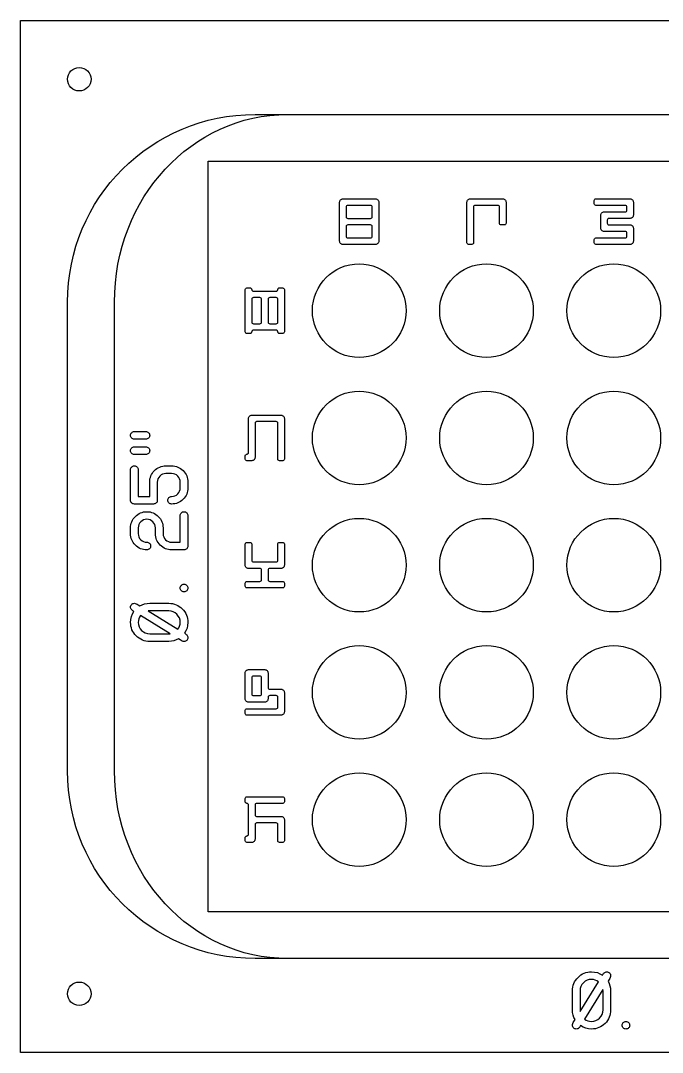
# Model space of a CAD drawing. Extents: x 0.5 to 46.5, y 0.5 to 6.
# Drawn here: x 0.51 to 3.92, y 0.51 to 6 of the extents above; entities that cross this region are included whole.
import ezdxf

# ---------------------------------------------------------------- set-up
doc = ezdxf.new("R2010")
doc.units = 0
doc.layers.add('Layer_1', color=7, linetype='CONTINUOUS')

msp = doc.modelspace()

# ---------------------------------------------------------------- linework, layer by layer
at = {"layer": 'Layer_1', "color": 7}
for p, q in [((0.505, 6.005), (46.505001, 6.005)), ((0.505, 0.505), (0.505, 6.005)), ((0.88, 5.6925), (0.88, 5.6925)), ((1.754999, 5.505), (45.255002, 5.505)), ((1.754999, 5.505), (1.754999, 5.505)), ((1.928076, 5.505), (6.081922, 5.505)), ((1.928076, 5.505), (1.928076, 5.505)), ((1.504999, 5.255), (6.504999, 5.255)), ((1.504999, 1.255), (1.504999, 5.255)), ((0.754999, 2.005), (0.754999, 4.505)), ((1.004999, 2.005), (1.004999, 4.505)), ((2.558664, 4.458784), (2.558664, 4.458784)), ((3.236997, 4.458784), (3.236997, 4.458784)), ((3.915331, 4.458784), (3.915331, 4.458784)), ((1.111217, 3.814489), (1.172252, 3.814489)), ((1.172252, 3.773799), (1.111217, 3.773799)), ((2.558664, 3.780503), (2.558664, 3.780503)), ((3.236997, 3.780503), (3.236997, 3.780503)), ((3.915331, 3.780503), (3.915331, 3.780503)), ((1.111217, 3.733108), (1.172252, 3.733108)), ((1.172252, 3.692418), (1.111217, 3.692418)), ((1.279063, 3.631383), (1.309581, 3.631383)), ((1.090872, 3.448278), (1.090872, 3.611038)), ((1.131562, 3.611038), (1.131562, 3.468623)), ((1.309581, 3.590693), (1.27886, 3.590693)), ((1.192597, 3.468623), (1.192597, 3.544917)), ((1.233287, 3.544917), (1.233287, 3.448278)), ((1.355357, 3.514399), (1.355357, 3.544917)), ((1.396048, 3.544917), (1.396048, 3.514399)), ((1.131562, 3.468623), (1.192597, 3.468623)), ((1.212942, 3.427932), (1.111217, 3.427932)), ((1.355357, 3.224482), (1.355357, 3.366897)), ((1.396048, 3.366897), (1.396048, 3.204137)), ((1.090872, 3.270258), (1.090872, 3.300776)), ((1.131562, 3.300776), (1.131562, 3.270258)), ((1.223114, 3.270258), (1.223114, 3.300776)), ((1.263805, 3.300776), (1.263805, 3.270258)), ((1.309581, 3.224482), (1.355357, 3.224482)), ((1.375702, 3.183792), (1.309581, 3.183792)), ((2.558664, 3.102222), (2.558664, 3.102222)), ((3.236997, 3.102222), (3.236997, 3.102222)), ((3.915331, 3.102222), (3.915331, 3.102222)), ((1.355357, 2.980342), (1.355357, 2.980342)), ((1.131562, 2.890823), (1.14092, 2.885127)), ((1.192597, 2.898961), (1.294322, 2.898961)), ((1.30185, 2.736608), (1.143972, 2.83406)), ((1.185069, 2.857864), (1.342947, 2.760411)), ((1.294322, 2.858271), (1.192597, 2.858271)), ((1.192597, 2.736201), (1.294322, 2.736201)), ((1.294322, 2.695511), (1.192597, 2.695511)), ((1.30185, 2.736608), (1.30185, 2.736608)), ((1.355357, 2.703649), (1.345999, 2.709345)), ((2.558664, 2.423941), (2.558664, 2.423941)), ((3.236997, 2.423941), (3.236997, 2.423941)), ((3.915331, 2.423941), (3.915331, 2.423941)), ((2.558664, 1.74566), (2.558664, 1.74566)), ((3.236997, 1.74566), (3.236997, 1.74566)), ((3.915331, 1.74566), (3.915331, 1.74566)), ((6.504999, 1.255), (1.504999, 1.255)), ((45.255002, 1.005), (1.754999, 1.005)), ((6.081922, 1.005), (1.928076, 1.005)), ((3.486607, 0.723472), (3.58406, 0.881349)), ((3.640823, 0.89376), (3.635126, 0.884401)), ((3.445511, 0.730999), (3.445511, 0.832725)), ((3.486201, 0.832725), (3.486201, 0.730999)), ((3.607864, 0.840253), (3.510411, 0.682375)), ((3.608271, 0.730999), (3.608271, 0.832725)), ((3.648961, 0.832725), (3.648961, 0.730999)), ((0.88, 0.8175), (0.88, 0.8175)), ((3.486607, 0.723472), (3.486607, 0.723472)), ((3.453648, 0.669964), (3.459345, 0.679323)), ((3.730341, 0.669964), (3.730341, 0.669964)), ((46.505001, 0.505), (0.505, 0.505))]:
    msp.add_line(p, q, dxfattribs=at)
at = {"layer": 'Layer_1', "color": 3}
for p, q in [((2.204999, 4.829305), (2.204999, 5.037639)), ((2.222359, 5.055), (2.39597, 5.055)), ((2.239715, 5.011597), (2.239715, 4.959514)), ((2.369925, 5.020278), (2.248397, 5.020278)), ((2.378607, 4.959514), (2.378607, 5.011597)), ((2.413333, 5.037639), (2.413333, 4.829305)), ((2.883332, 4.820625), (2.883332, 5.037638)), ((2.900693, 5.055), (3.074304, 5.055)), ((2.918053, 5.011597), (2.918053, 4.820625)), ((3.048263, 5.020277), (2.926735, 5.020277)), ((3.056945, 4.924791), (3.056945, 5.011597)), ((3.091667, 5.037638), (3.091667, 4.924791)), ((3.561668, 5.028958), (3.561668, 5.046319)), ((3.726598, 5.020278), (3.570348, 5.020278)), ((3.57035, 5.055), (3.752642, 5.055)), ((3.735277, 4.994236), (3.735277, 5.011597)), ((3.770005, 5.037639), (3.770005, 4.968194)), ((2.248395, 4.950833), (2.369927, 4.950833)), ((3.596385, 4.89875), (3.596385, 4.968194)), ((3.61375, 4.985555), (3.726597, 4.985555)), ((3.752642, 4.950833), (3.639795, 4.950833)), ((2.239715, 4.907431), (2.239715, 4.855347)), ((2.369925, 4.916111), (2.248397, 4.916111)), ((2.378607, 4.855347), (2.378607, 4.90743)), ((3.082987, 4.916111), (3.065626, 4.916111)), ((3.631113, 4.942153), (3.631113, 4.924792)), ((3.639793, 4.916111), (3.75264, 4.916111)), ((3.770003, 4.89875), (3.770003, 4.829306)), ((2.248395, 4.846667), (2.369927, 4.846666)), ((3.570343, 4.846666), (3.726593, 4.846666)), ((3.726595, 4.881389), (3.613748, 4.881389)), ((3.735273, 4.855347), (3.735273, 4.872708)), ((2.39597, 4.811944), (2.222357, 4.811944)), ((2.909373, 4.811944), (2.892012, 4.811944)), ((3.561661, 4.820625), (3.561661, 4.837986)), ((3.75264, 4.811945), (3.570341, 4.811944)), ((1.701864, 4.345937), (1.701864, 4.571631)), ((1.710542, 4.580312), (1.727904, 4.580312)), ((1.884147, 4.580312), (1.901508, 4.580312)), ((1.910186, 4.571631), (1.910186, 4.345936)), ((1.736582, 4.519548), (1.736582, 4.39802)), ((1.745262, 4.56295), (1.866789, 4.56295)), ((1.779986, 4.528229), (1.745264, 4.528229)), ((1.788669, 4.39802), (1.788669, 4.519548)), ((1.823387, 4.519548), (1.823387, 4.39802)), ((1.866792, 4.528229), (1.83207, 4.528229)), ((1.875474, 4.39802), (1.875474, 4.519548)), ((1.866781, 4.354617), (1.745253, 4.354617)), ((1.745262, 4.38934), (1.779988, 4.389339)), ((1.832068, 4.38934), (1.866794, 4.389339)), ((1.727897, 4.337256), (1.710544, 4.337256)), ((1.901506, 4.337256), (1.884145, 4.337256)), ((1.719226, 3.702378), (1.719226, 3.88467)), ((1.736587, 3.902031), (1.892837, 3.902031)), ((1.753947, 3.858628), (1.753947, 3.676337)), ((1.866796, 3.867309), (1.762629, 3.867309)), ((1.875478, 3.667656), (1.875478, 3.858628)), ((1.910199, 3.88467), (1.910199, 3.667656)), ((1.701864, 3.667655), (1.701864, 3.685017)), ((1.736584, 3.658976), (1.710544, 3.658975)), ((1.901519, 3.658975), (1.884158, 3.658975)), ((1.701859, 3.102222), (1.701859, 3.21507)), ((1.710537, 3.22375), (1.727898, 3.22375)), ((1.73658, 3.215069), (1.73658, 3.128264)), ((1.875469, 3.128264), (1.875469, 3.21507)), ((1.884151, 3.22375), (1.901512, 3.22375)), ((1.91019, 3.215069), (1.91019, 3.102222)), ((1.779985, 3.084861), (1.719221, 3.084861)), ((1.745261, 3.119583), (1.866788, 3.119583)), ((1.892828, 3.084861), (1.832064, 3.084861)), ((1.788667, 3.024097), (1.788667, 3.07618)), ((1.823381, 3.076181), (1.823381, 3.024097)), ((1.701864, 2.989375), (1.701864, 3.006736)), ((1.710542, 3.015416), (1.779987, 3.015416)), ((1.901505, 2.980694), (1.710544, 2.980694)), ((1.832062, 3.015417), (1.901506, 3.015417)), ((1.910185, 3.006736), (1.910185, 2.989375)), ((1.71922, 2.545469), (1.806026, 2.545469)), ((1.701856, 2.389219), (1.701856, 2.528108)), ((1.736582, 2.502066), (1.736582, 2.41526)), ((1.779986, 2.510747), (1.745264, 2.510747)), ((1.788669, 2.41526), (1.788669, 2.502066)), ((1.823388, 2.528108), (1.823388, 2.449983)), ((1.832069, 2.441302), (1.892832, 2.441302)), ((1.910195, 2.423941), (1.910195, 2.319774)), ((1.806023, 2.371858), (1.719218, 2.371858)), ((1.745262, 2.40658), (1.779988, 2.40658)), ((1.823386, 2.397899), (1.823386, 2.389219)), ((1.86679, 2.40658), (1.832068, 2.40658)), ((1.875472, 2.345816), (1.875472, 2.397899)), ((1.701864, 2.311094), (1.701864, 2.328455)), ((1.710542, 2.337135), (1.866792, 2.337135)), ((1.892832, 2.302413), (1.710544, 2.302413)), ((1.701864, 1.841146), (1.701864, 1.858507)), ((1.710542, 1.867188), (1.901515, 1.867188)), ((1.719226, 1.667535), (1.719226, 1.823785)), ((1.753942, 1.823785), (1.753942, 1.771702)), ((1.901513, 1.832466), (1.762624, 1.832466)), ((1.910193, 1.858507), (1.910193, 1.841146)), ((1.762622, 1.763021), (1.89283, 1.763021)), ((1.75394, 1.719618), (1.75394, 1.641493)), ((1.866789, 1.728299), (1.762622, 1.728299)), ((1.875471, 1.632813), (1.875471, 1.719618)), ((1.910193, 1.74566), (1.910193, 1.632813)), ((1.701864, 1.632812), (1.701864, 1.650174)), ((1.736578, 1.624132), (1.710544, 1.624132)), ((1.901513, 1.624132), (1.884152, 1.624132))]:
    msp.add_line(p, q, dxfattribs=at)
at = {"layer": 'Layer_1', "color": 7}
for points in [[(0.755, 5.6925), (0.755, 5.709076), (0.761585, 5.724973), (0.773306, 5.736694)], [(0.773306, 5.736694), (0.785027, 5.748415), (0.800924, 5.755), (0.8175, 5.755)], [(0.8175, 5.755), (0.852018, 5.755), (0.88, 5.727018), (0.88, 5.6925)], [(0.773306, 5.648306), (0.761585, 5.660027), (0.755, 5.675924), (0.755, 5.6925)], [(0.88, 5.6925), (0.88, 5.657982), (0.852018, 5.63), (0.8175, 5.63)], [(0.8175, 5.63), (0.800924, 5.63), (0.785027, 5.636585), (0.773306, 5.648306)], [(0.754999, 4.505), (0.754999, 5.059), (1.200999, 5.505), (1.754999, 5.505)], [(1.004999, 4.505), (1.004999, 5.059), (1.416691, 5.505), (1.928076, 5.505)], [(2.059668, 4.458784), (2.059668, 4.596578), (2.171372, 4.708282), (2.309166, 4.708282)], [(2.309166, 4.708282), (2.375337, 4.708282), (2.438798, 4.681996), (2.485588, 4.635206)], [(2.738001, 4.458784), (2.738001, 4.596578), (2.849705, 4.708282), (2.987499, 4.708282)], [(2.987499, 4.708282), (3.05367, 4.708282), (3.117131, 4.681996), (3.163921, 4.635206)], [(3.416335, 4.458784), (3.416335, 4.596578), (3.528039, 4.708282), (3.665833, 4.708282)], [(3.665833, 4.708282), (3.803627, 4.708282), (3.915331, 4.596578), (3.915331, 4.458784)], [(2.485588, 4.635206), (2.532378, 4.588416), (2.558664, 4.524955), (2.558664, 4.458784)], [(3.163921, 4.635206), (3.210711, 4.588416), (3.236997, 4.524955), (3.236997, 4.458784)], [(2.309166, 4.209285), (2.171372, 4.209286), (2.059668, 4.32099), (2.059668, 4.458784)], [(2.558664, 4.458784), (2.558664, 4.392613), (2.532378, 4.329152), (2.485588, 4.282362)], [(2.987499, 4.209285), (2.849705, 4.209286), (2.738001, 4.32099), (2.738001, 4.458784)], [(3.236997, 4.458784), (3.236997, 4.392613), (3.210711, 4.329152), (3.163921, 4.282362)], [(3.665833, 4.209285), (3.528039, 4.209286), (3.416335, 4.32099), (3.416335, 4.458784)], [(3.915331, 4.458784), (3.915331, 4.32099), (3.803627, 4.209286), (3.665833, 4.209285)], [(2.485588, 4.282362), (2.438798, 4.235572), (2.375337, 4.209285), (2.309166, 4.209285)], [(3.163921, 4.282362), (3.117131, 4.235572), (3.05367, 4.209285), (2.987499, 4.209285)], [(2.059668, 3.780503), (2.059668, 3.918297), (2.171372, 4.030001), (2.309166, 4.030001)], [(2.309166, 4.030001), (2.375337, 4.030001), (2.438798, 4.003715), (2.485588, 3.956925)], [(2.738001, 3.780503), (2.738001, 3.918297), (2.849705, 4.030001), (2.987499, 4.030001)], [(2.987499, 4.030001), (3.05367, 4.030001), (3.117131, 4.003715), (3.163921, 3.956925)], [(3.416335, 3.780503), (3.416335, 3.918297), (3.528039, 4.030001), (3.665833, 4.030001)], [(3.665833, 4.030001), (3.803627, 4.030001), (3.915331, 3.918297), (3.915331, 3.780503)], [(2.485588, 3.956925), (2.532378, 3.910135), (2.558664, 3.846674), (2.558664, 3.780503)], [(3.163921, 3.956925), (3.210711, 3.910135), (3.236997, 3.846674), (3.236997, 3.780503)], [(1.090872, 3.794144), (1.090872, 3.799705), (1.092906, 3.804452), (1.096975, 3.808385)], [(1.096975, 3.808385), (1.100908, 3.812454), (1.105656, 3.814489), (1.111217, 3.814489)], [(1.172252, 3.814489), (1.177813, 3.814489), (1.182628, 3.812454), (1.186697, 3.808385)], [(1.186697, 3.808385), (1.19063, 3.804452), (1.192597, 3.799705), (1.192597, 3.794144)], [(1.096975, 3.779699), (1.092906, 3.783768), (1.090872, 3.788583), (1.090872, 3.794144)], [(1.111217, 3.773799), (1.105656, 3.773799), (1.100908, 3.775765), (1.096975, 3.779699)], [(1.186697, 3.779699), (1.182628, 3.775765), (1.177813, 3.773799), (1.172252, 3.773799)], [(1.192597, 3.794144), (1.192597, 3.788583), (1.19063, 3.783768), (1.186697, 3.779699)], [(2.309166, 3.531005), (2.171372, 3.531005), (2.059668, 3.642709), (2.059668, 3.780503)], [(2.558664, 3.780503), (2.558664, 3.714332), (2.532378, 3.650871), (2.485588, 3.604081)], [(2.987499, 3.531005), (2.849705, 3.531005), (2.738001, 3.642709), (2.738001, 3.780503)], [(3.236997, 3.780503), (3.236997, 3.714332), (3.210711, 3.650871), (3.163921, 3.604081)], [(3.665833, 3.531005), (3.528039, 3.531005), (3.416335, 3.642709), (3.416335, 3.780503)], [(3.915331, 3.780503), (3.915331, 3.642709), (3.803627, 3.531005), (3.665833, 3.531005)], [(1.090872, 3.712763), (1.090872, 3.718324), (1.092906, 3.723072), (1.096975, 3.727005)], [(1.096975, 3.698318), (1.092906, 3.702387), (1.090872, 3.707202), (1.090872, 3.712763)], [(1.096975, 3.727005), (1.100908, 3.731074), (1.105656, 3.733108), (1.111217, 3.733108)], [(1.111217, 3.692418), (1.105656, 3.692418), (1.100908, 3.694385), (1.096975, 3.698318)], [(1.172252, 3.733108), (1.177813, 3.733108), (1.182628, 3.731074), (1.186697, 3.727005)], [(1.186697, 3.698318), (1.182628, 3.694385), (1.177813, 3.692418), (1.172252, 3.692418)], [(1.186697, 3.727005), (1.19063, 3.723072), (1.192597, 3.718324), (1.192597, 3.712763)], [(1.192597, 3.712763), (1.192597, 3.707202), (1.19063, 3.702387), (1.186697, 3.698318)], [(1.096975, 3.62528), (1.100908, 3.629349), (1.105656, 3.631383), (1.111217, 3.631383)], [(1.111217, 3.631383), (1.116778, 3.631383), (1.121593, 3.629349), (1.125662, 3.62528)], [(1.218028, 3.605952), (1.234847, 3.622906), (1.255192, 3.631383), (1.279063, 3.631383)], [(1.309581, 3.631383), (1.333452, 3.631383), (1.353865, 3.622906), (1.37082, 3.605952)], [(1.090872, 3.611038), (1.090872, 3.616599), (1.092906, 3.621346), (1.096975, 3.62528)], [(1.125662, 3.62528), (1.129595, 3.621346), (1.131562, 3.616599), (1.131562, 3.611038)], [(1.192597, 3.544917), (1.192597, 3.568788), (1.201074, 3.589133), (1.218028, 3.605952)], [(1.246715, 3.577265), (1.237763, 3.568313), (1.233287, 3.557531), (1.233287, 3.544917)], [(1.27886, 3.590693), (1.266382, 3.590693), (1.255667, 3.586217), (1.246715, 3.577265)], [(1.341929, 3.577265), (1.332978, 3.586217), (1.322195, 3.590693), (1.309581, 3.590693)], [(1.355357, 3.544917), (1.355357, 3.557531), (1.350881, 3.568313), (1.341929, 3.577265)], [(1.37082, 3.605952), (1.387638, 3.589133), (1.396048, 3.568788), (1.396048, 3.544917)], [(2.485588, 3.604081), (2.438798, 3.557291), (2.375337, 3.531005), (2.309166, 3.531005)], [(3.163921, 3.604081), (3.117131, 3.557291), (3.05367, 3.531005), (2.987499, 3.531005)], [(1.295339, 3.462519), (1.299273, 3.466588), (1.30402, 3.468623), (1.309581, 3.468623)], [(1.309581, 3.468623), (1.322195, 3.468623), (1.332978, 3.473099), (1.341929, 3.482051)], [(1.341929, 3.482051), (1.350881, 3.491002), (1.355357, 3.501785), (1.355357, 3.514399)], [(1.396048, 3.514399), (1.396048, 3.490528), (1.387638, 3.470115), (1.37082, 3.45316)], [(1.096975, 3.433833), (1.092906, 3.437902), (1.090872, 3.442717), (1.090872, 3.448278)], [(1.111217, 3.427932), (1.105656, 3.427932), (1.100908, 3.429899), (1.096975, 3.433833)], [(1.227387, 3.433833), (1.223318, 3.429899), (1.218503, 3.427932), (1.212942, 3.427932)], [(1.233287, 3.448278), (1.233287, 3.442717), (1.23132, 3.437902), (1.227387, 3.433833)], [(1.289236, 3.448278), (1.289236, 3.453839), (1.29127, 3.458586), (1.295339, 3.462519)], [(1.295339, 3.433833), (1.29127, 3.437902), (1.289236, 3.442717), (1.289236, 3.448278)], [(1.309581, 3.427932), (1.30402, 3.427932), (1.299273, 3.429899), (1.295339, 3.433833)], [(1.37082, 3.45316), (1.353865, 3.436342), (1.333452, 3.427932), (1.309581, 3.427932)], [(1.090872, 3.300776), (1.090872, 3.324648), (1.099349, 3.344993), (1.116303, 3.361811)], [(1.116303, 3.361811), (1.133122, 3.378765), (1.153467, 3.387242), (1.177338, 3.387242)], [(1.177338, 3.387242), (1.20121, 3.387242), (1.221623, 3.378765), (1.238577, 3.361811)], [(1.238577, 3.361811), (1.255395, 3.344993), (1.263805, 3.324648), (1.263805, 3.300776)], [(1.355357, 3.366897), (1.355357, 3.372458), (1.357392, 3.377206), (1.361461, 3.381139)], [(1.361461, 3.381139), (1.365394, 3.385208), (1.370141, 3.387242), (1.375702, 3.387242)], [(1.375702, 3.387242), (1.381263, 3.387242), (1.386078, 3.385208), (1.390148, 3.381139)], [(1.390148, 3.381139), (1.394081, 3.377206), (1.396048, 3.372458), (1.396048, 3.366897)], [(1.14499, 3.333125), (1.136038, 3.324173), (1.131562, 3.31339), (1.131562, 3.300776)], [(1.177338, 3.346553), (1.164724, 3.346553), (1.153941, 3.342077), (1.14499, 3.333125)], [(1.209687, 3.333125), (1.200735, 3.342077), (1.189952, 3.346553), (1.177338, 3.346553)], [(1.223114, 3.300776), (1.223114, 3.31339), (1.218639, 3.324173), (1.209687, 3.333125)], [(2.059668, 3.102222), (2.059668, 3.240016), (2.171372, 3.35172), (2.309166, 3.35172)], [(2.309166, 3.35172), (2.375337, 3.35172), (2.438798, 3.325434), (2.485588, 3.278644)], [(2.738001, 3.102222), (2.738001, 3.240016), (2.849705, 3.35172), (2.987499, 3.35172)], [(2.987499, 3.35172), (3.05367, 3.35172), (3.117131, 3.325434), (3.163921, 3.278644)], [(3.416335, 3.102222), (3.416335, 3.240016), (3.528039, 3.35172), (3.665833, 3.35172)], [(3.665833, 3.35172), (3.803627, 3.35172), (3.915331, 3.240016), (3.915331, 3.102222)], [(1.116303, 3.20902), (1.099349, 3.225974), (1.090872, 3.246387), (1.090872, 3.270258)], [(1.131562, 3.270258), (1.131562, 3.257645), (1.136038, 3.246862), (1.14499, 3.23791)], [(1.248546, 3.20902), (1.231592, 3.225974), (1.223114, 3.246387), (1.223114, 3.270258)], [(1.263805, 3.270258), (1.263805, 3.257645), (1.26828, 3.246862), (1.277232, 3.23791)], [(2.485588, 3.278644), (2.532378, 3.231854), (2.558664, 3.168393), (2.558664, 3.102222)], [(3.163921, 3.278644), (3.210711, 3.231854), (3.236997, 3.168393), (3.236997, 3.102222)], [(1.177338, 3.183792), (1.153467, 3.183792), (1.133122, 3.192201), (1.116303, 3.20902)], [(1.14499, 3.23791), (1.153941, 3.228958), (1.164724, 3.224482), (1.177338, 3.224482)], [(1.177338, 3.224482), (1.182899, 3.224482), (1.187714, 3.222448), (1.191783, 3.218379)], [(1.191783, 3.218379), (1.195717, 3.214445), (1.197683, 3.209698), (1.197683, 3.204137)], [(1.197683, 3.204137), (1.197683, 3.198576), (1.195717, 3.193761), (1.191783, 3.189692)], [(1.309581, 3.183792), (1.285709, 3.183792), (1.265364, 3.192201), (1.248546, 3.20902)], [(1.277232, 3.23791), (1.286184, 3.228958), (1.296967, 3.224482), (1.309581, 3.224482)], [(1.396048, 3.204137), (1.396048, 3.198576), (1.394081, 3.193761), (1.390148, 3.189692)], [(1.191783, 3.189692), (1.187714, 3.185759), (1.182899, 3.183792), (1.177338, 3.183792)], [(1.390148, 3.189692), (1.386078, 3.185759), (1.381263, 3.183792), (1.375702, 3.183792)], [(2.309166, 2.852724), (2.171372, 2.852724), (2.059668, 2.964428), (2.059668, 3.102222)], [(2.558664, 3.102222), (2.558664, 3.036051), (2.532378, 2.97259), (2.485588, 2.9258)], [(2.987499, 2.852724), (2.849705, 2.852724), (2.738001, 2.964428), (2.738001, 3.102222)], [(3.236997, 3.102222), (3.236997, 3.036051), (3.210711, 2.97259), (3.163921, 2.9258)], [(3.665833, 2.852724), (3.528039, 2.852724), (3.416335, 2.964428), (3.416335, 3.102222)], [(3.915331, 3.102222), (3.915331, 2.964428), (3.803627, 2.852724), (3.665833, 2.852724)], [(1.355357, 2.980342), (1.355357, 2.985902), (1.357392, 2.99065), (1.361461, 2.994583)], [(1.361461, 2.965896), (1.357392, 2.969965), (1.355357, 2.97478), (1.355357, 2.980342)], [(1.361461, 2.994583), (1.365394, 2.998652), (1.370141, 3.000686), (1.375702, 3.000686)], [(1.375702, 3.000686), (1.381263, 3.000686), (1.386078, 2.998652), (1.390148, 2.994583)], [(1.390148, 2.994583), (1.394081, 2.99065), (1.396048, 2.985902), (1.396048, 2.980342)], [(1.396048, 2.980342), (1.396048, 2.97478), (1.394081, 2.969965), (1.390148, 2.965896)], [(1.375702, 2.959996), (1.370141, 2.959996), (1.365394, 2.961963), (1.361461, 2.965896)], [(1.390148, 2.965896), (1.386078, 2.961963), (1.381263, 2.959996), (1.375702, 2.959996)], [(2.485588, 2.9258), (2.438798, 2.87901), (2.375337, 2.852724), (2.309166, 2.852724)], [(3.163921, 2.9258), (3.117131, 2.87901), (3.05367, 2.852724), (2.987499, 2.852724)], [(1.090872, 2.878616), (1.090872, 2.884177), (1.092906, 2.888924), (1.096975, 2.892858)], [(1.096772, 2.864375), (1.092838, 2.868308), (1.090872, 2.873055), (1.090872, 2.878616)], [(1.108979, 2.855423), (1.104367, 2.857864), (1.100298, 2.860848), (1.096772, 2.864375)], [(1.096975, 2.892858), (1.100908, 2.896927), (1.105656, 2.898961), (1.111217, 2.898961)], [(1.111217, 2.898961), (1.116778, 2.898961), (1.123559, 2.896248), (1.131562, 2.890823)], [(1.14092, 2.885127), (1.156247, 2.89435), (1.173473, 2.898961), (1.192597, 2.898961)], [(1.294322, 2.898961), (1.322398, 2.898961), (1.346406, 2.888992), (1.366344, 2.869054)], [(1.366344, 2.869054), (1.386146, 2.849252), (1.396048, 2.825312), (1.396048, 2.797236)], [(1.090872, 2.797236), (1.090872, 2.819073), (1.096907, 2.838469), (1.108979, 2.855423)], [(1.143972, 2.83406), (1.135699, 2.823481), (1.131562, 2.811206), (1.131562, 2.797236)], [(1.192597, 2.858271), (1.19002, 2.858271), (1.187511, 2.858135), (1.185069, 2.857864)], [(1.337454, 2.840368), (1.325518, 2.852303), (1.311141, 2.858271), (1.294322, 2.858271)], [(1.355357, 2.797236), (1.355357, 2.814055), (1.349389, 2.828432), (1.337454, 2.840368)], [(1.120779, 2.725214), (1.100841, 2.745153), (1.090872, 2.76916), (1.090872, 2.797236)], [(1.131562, 2.797236), (1.131562, 2.780417), (1.13753, 2.76604), (1.149465, 2.754105)], [(1.149465, 2.754105), (1.161401, 2.742169), (1.175778, 2.736201), (1.192597, 2.736201)], [(1.342947, 2.760411), (1.35122, 2.770991), (1.355357, 2.783266), (1.355357, 2.797236)], [(1.396048, 2.797236), (1.396048, 2.775399), (1.390012, 2.756003), (1.37794, 2.739049)], [(1.192597, 2.695511), (1.164521, 2.695511), (1.140581, 2.705412), (1.120779, 2.725214)], [(1.294322, 2.736201), (1.296899, 2.736201), (1.299408, 2.736337), (1.30185, 2.736608)], [(1.345999, 2.709345), (1.330672, 2.700122), (1.313446, 2.695511), (1.294322, 2.695511)], [(1.375702, 2.695511), (1.370141, 2.695511), (1.36336, 2.698223), (1.355357, 2.703649)], [(1.390148, 2.701411), (1.386078, 2.697477), (1.381263, 2.695511), (1.375702, 2.695511)], [(1.37794, 2.739049), (1.382552, 2.736608), (1.386553, 2.733691), (1.389944, 2.730301)], [(1.389944, 2.730301), (1.394013, 2.726232), (1.396048, 2.721417), (1.396048, 2.715856)], [(1.396048, 2.715856), (1.396048, 2.710295), (1.394081, 2.70548), (1.390148, 2.701411)], [(2.059668, 2.423941), (2.059668, 2.561735), (2.171372, 2.673439), (2.309166, 2.673439)], [(2.309166, 2.673439), (2.375337, 2.673439), (2.438798, 2.647153), (2.485588, 2.600363)], [(2.738001, 2.423941), (2.738001, 2.561735), (2.849705, 2.673439), (2.987499, 2.673439)], [(2.987499, 2.673439), (3.05367, 2.673439), (3.117131, 2.647153), (3.163921, 2.600363)], [(3.416335, 2.423941), (3.416335, 2.561735), (3.528039, 2.673439), (3.665833, 2.673439)], [(3.665833, 2.673439), (3.803627, 2.673439), (3.915331, 2.561735), (3.915331, 2.423941)], [(2.485588, 2.600363), (2.532378, 2.553573), (2.558664, 2.490112), (2.558664, 2.423941)], [(3.163921, 2.600363), (3.210711, 2.553573), (3.236997, 2.490112), (3.236997, 2.423941)], [(2.309166, 2.174443), (2.171372, 2.174443), (2.059668, 2.286147), (2.059668, 2.423941)], [(2.558664, 2.423941), (2.558664, 2.35777), (2.532378, 2.294309), (2.485588, 2.247519)], [(2.987499, 2.174443), (2.849705, 2.174443), (2.738001, 2.286147), (2.738001, 2.423941)], [(3.236997, 2.423941), (3.236997, 2.35777), (3.210711, 2.294309), (3.163921, 2.247519)], [(3.665833, 2.174443), (3.528039, 2.174443), (3.416335, 2.286147), (3.416335, 2.423941)], [(3.915331, 2.423941), (3.915331, 2.286147), (3.803627, 2.174443), (3.665833, 2.174443)], [(2.485588, 2.247519), (2.438798, 2.200729), (2.375337, 2.174443), (2.309166, 2.174443)], [(3.163921, 2.247519), (3.117131, 2.200729), (3.05367, 2.174443), (2.987499, 2.174443)], [(1.754999, 1.005), (1.200999, 1.005), (0.754999, 1.451), (0.754999, 2.005)], [(1.928076, 1.005), (1.416691, 1.005), (1.004999, 1.451), (1.004999, 2.005)], [(2.059668, 1.74566), (2.059668, 1.883454), (2.171372, 1.995158), (2.309166, 1.995158)], [(2.309166, 1.995158), (2.375337, 1.995158), (2.438798, 1.968872), (2.485588, 1.922082)], [(2.738001, 1.74566), (2.738001, 1.883454), (2.849705, 1.995158), (2.987499, 1.995158)], [(2.987499, 1.995158), (3.05367, 1.995158), (3.117131, 1.968872), (3.163921, 1.922082)], [(3.416335, 1.74566), (3.416335, 1.883454), (3.528039, 1.995158), (3.665833, 1.995158)], [(3.665833, 1.995158), (3.803627, 1.995158), (3.915331, 1.883454), (3.915331, 1.74566)], [(2.485588, 1.922082), (2.532378, 1.875292), (2.558664, 1.811831), (2.558664, 1.74566)], [(3.163921, 1.922082), (3.210711, 1.875292), (3.236997, 1.811831), (3.236997, 1.74566)], [(2.309166, 1.496162), (2.171372, 1.496162), (2.059668, 1.607866), (2.059668, 1.74566)], [(2.558664, 1.74566), (2.558664, 1.679489), (2.532378, 1.616028), (2.485588, 1.569238)], [(2.987499, 1.496162), (2.849705, 1.496162), (2.738001, 1.607866), (2.738001, 1.74566)], [(3.236997, 1.74566), (3.236997, 1.679489), (3.210711, 1.616028), (3.163921, 1.569238)], [(3.665833, 1.496162), (3.528039, 1.496162), (3.416335, 1.607866), (3.416335, 1.74566)], [(3.915331, 1.74566), (3.915331, 1.607866), (3.803627, 1.496162), (3.665833, 1.496162)], [(2.485588, 1.569238), (2.438798, 1.522448), (2.375337, 1.496162), (2.309166, 1.496162)], [(3.163921, 1.569238), (3.117131, 1.522448), (3.05367, 1.496162), (2.987499, 1.496162)], [(0.773306, 0.861695), (0.785027, 0.873416), (0.800924, 0.88), (0.8175, 0.88)], [(0.8175, 0.88), (0.852018, 0.88), (0.88, 0.852018), (0.88, 0.8175)], [(3.445511, 0.832725), (3.445511, 0.860801), (3.455412, 0.88474), (3.475214, 0.904543)], [(3.475214, 0.904543), (3.495152, 0.924481), (3.51916, 0.93445), (3.547236, 0.93445)], [(3.547236, 0.89376), (3.530417, 0.89376), (3.51604, 0.887792), (3.504104, 0.875856)], [(3.547236, 0.93445), (3.569073, 0.93445), (3.588468, 0.928414), (3.605422, 0.916343)], [(3.58406, 0.881349), (3.573481, 0.889623), (3.561206, 0.89376), (3.547236, 0.89376)], [(3.605422, 0.916343), (3.607864, 0.920954), (3.610848, 0.925023), (3.614374, 0.92855)], [(3.614374, 0.92855), (3.618308, 0.932483), (3.623055, 0.93445), (3.628616, 0.93445)], [(3.628616, 0.93445), (3.634177, 0.93445), (3.638924, 0.932416), (3.642857, 0.928347)], [(3.635126, 0.884401), (3.644349, 0.869074), (3.648961, 0.851849), (3.648961, 0.832725)], [(3.648961, 0.914105), (3.648961, 0.908544), (3.646248, 0.901762), (3.640823, 0.89376)], [(3.642857, 0.928347), (3.646927, 0.924413), (3.648961, 0.919666), (3.648961, 0.914105)], [(0.755, 0.8175), (0.755, 0.834076), (0.761585, 0.849973), (0.773306, 0.861695)], [(3.504104, 0.875856), (3.492169, 0.86392), (3.486201, 0.849543), (3.486201, 0.832725)], [(3.608271, 0.832725), (3.608271, 0.835302), (3.608135, 0.837811), (3.607864, 0.840253)], [(0.773306, 0.773306), (0.761585, 0.785027), (0.755, 0.800924), (0.755, 0.8175)], [(0.8175, 0.755), (0.800924, 0.755), (0.785027, 0.761585), (0.773306, 0.773306)], [(0.88, 0.8175), (0.88, 0.782983), (0.852018, 0.755), (0.8175, 0.755)], [(3.459345, 0.679323), (3.450122, 0.69465), (3.445511, 0.711875), (3.445511, 0.730999)], [(3.486201, 0.730999), (3.486201, 0.728423), (3.486336, 0.725913), (3.486607, 0.723472)], [(3.590367, 0.687868), (3.602303, 0.699804), (3.608271, 0.714181), (3.608271, 0.730999)], [(3.648961, 0.730999), (3.648961, 0.702923), (3.638992, 0.678916), (3.619054, 0.658978)], [(3.445511, 0.649619), (3.445511, 0.65518), (3.448223, 0.661962), (3.453648, 0.669964)], [(3.510411, 0.682375), (3.520991, 0.674101), (3.533265, 0.669964), (3.547236, 0.669964)], [(3.547236, 0.669964), (3.564054, 0.669964), (3.578432, 0.675932), (3.590367, 0.687868)], [(3.709996, 0.649619), (3.709996, 0.65518), (3.711963, 0.659927), (3.715896, 0.663861)], [(3.715896, 0.663861), (3.719965, 0.66793), (3.72478, 0.669964), (3.730341, 0.669964)], [(3.730341, 0.669964), (3.735902, 0.669964), (3.740649, 0.66793), (3.744583, 0.663861)], [(3.744583, 0.663861), (3.748652, 0.659927), (3.750686, 0.65518), (3.750686, 0.649619)], [(3.451411, 0.635174), (3.447477, 0.639243), (3.445511, 0.644058), (3.445511, 0.649619)], [(3.465856, 0.629274), (3.460295, 0.629274), (3.45548, 0.631241), (3.451411, 0.635174)], [(3.4803, 0.635378), (3.476231, 0.631309), (3.471416, 0.629274), (3.465856, 0.629274)], [(3.489049, 0.647381), (3.486607, 0.64277), (3.483691, 0.638769), (3.4803, 0.635378)], [(3.547236, 0.629274), (3.525399, 0.629274), (3.506003, 0.63531), (3.489049, 0.647381)], [(3.619054, 0.658978), (3.599251, 0.639176), (3.575312, 0.629274), (3.547236, 0.629274)], [(3.715896, 0.635174), (3.711963, 0.639243), (3.709996, 0.644058), (3.709996, 0.649619)], [(3.730341, 0.629274), (3.72478, 0.629274), (3.719965, 0.631241), (3.715896, 0.635174)], [(3.744583, 0.635174), (3.740649, 0.631241), (3.735902, 0.629274), (3.730341, 0.629274)], [(3.750686, 0.649619), (3.750686, 0.644058), (3.748652, 0.639243), (3.744583, 0.635174)]]:
    msp.add_open_spline(points, degree=3, dxfattribs=at)
at = {"layer": 'Layer_1', "color": 3}
for points in [[(2.204999, 5.037639), (2.204999, 5.039989), (2.20545, 5.042205), (2.206353, 5.044285)], [(2.206353, 5.044285), (2.207348, 5.046364), (2.208614, 5.048173), (2.210152, 5.04971)], [(2.210152, 5.04971), (2.21178, 5.051338), (2.213633, 5.052603), (2.215713, 5.053508)], [(2.215713, 5.053508), (2.217792, 5.054502), (2.220007, 5.055), (2.222359, 5.055)], [(2.242294, 5.017836), (2.240575, 5.016209), (2.239715, 5.014129), (2.239715, 5.011597)], [(2.248397, 5.020278), (2.246046, 5.020278), (2.244011, 5.019464), (2.242294, 5.017836)], [(2.376028, 5.0177), (2.374309, 5.019419), (2.372275, 5.020278), (2.369925, 5.020278)], [(2.378607, 5.011597), (2.378607, 5.013948), (2.377748, 5.015982), (2.376028, 5.0177)], [(2.39597, 5.055), (2.398322, 5.055), (2.400538, 5.054502), (2.402617, 5.053508)], [(2.402617, 5.053508), (2.404695, 5.052603), (2.406504, 5.051338), (2.408042, 5.04971)], [(2.408042, 5.04971), (2.409669, 5.048173), (2.410935, 5.046364), (2.411841, 5.044285)], [(2.411841, 5.044285), (2.412836, 5.042205), (2.413333, 5.039989), (2.413333, 5.037639)], [(2.883332, 5.037638), (2.883332, 5.039989), (2.883783, 5.042205), (2.884686, 5.044285)], [(2.884686, 5.044285), (2.885681, 5.046364), (2.886947, 5.048173), (2.888485, 5.04971)], [(2.888485, 5.04971), (2.890113, 5.051337), (2.891966, 5.052603), (2.894046, 5.053508)], [(2.894046, 5.053508), (2.896125, 5.054502), (2.898341, 5.055), (2.900693, 5.055)], [(2.920632, 5.017836), (2.918913, 5.016208), (2.918053, 5.014129), (2.918053, 5.011597)], [(2.926735, 5.020277), (2.924384, 5.020277), (2.922349, 5.019464), (2.920632, 5.017836)], [(3.054367, 5.0177), (3.05265, 5.019418), (3.050615, 5.020277), (3.048263, 5.020277)], [(3.056945, 5.011597), (3.056945, 5.013948), (3.056086, 5.015982), (3.054367, 5.0177)], [(3.074304, 5.055), (3.076655, 5.055), (3.078871, 5.054502), (3.08095, 5.053508)], [(3.08095, 5.053508), (3.083028, 5.052603), (3.084837, 5.051337), (3.086375, 5.04971)], [(3.086375, 5.04971), (3.088002, 5.048173), (3.089269, 5.046364), (3.090174, 5.044285)], [(3.090174, 5.044285), (3.091169, 5.042205), (3.091667, 5.039989), (3.091667, 5.037638)], [(3.561668, 5.046319), (3.561668, 5.048851), (3.562528, 5.050931), (3.564247, 5.052559)], [(3.564109, 5.022719), (3.562482, 5.024347), (3.561668, 5.026426), (3.561668, 5.028958)], [(3.570348, 5.020278), (3.567816, 5.020278), (3.565736, 5.021092), (3.564109, 5.022719)], [(3.564247, 5.052559), (3.565963, 5.054186), (3.567998, 5.055), (3.57035, 5.055)], [(3.732702, 5.017701), (3.730983, 5.019419), (3.728948, 5.020278), (3.726598, 5.020278)], [(3.735277, 5.011597), (3.735277, 5.013948), (3.734419, 5.015983), (3.732702, 5.017701)], [(3.752642, 5.055), (3.754994, 5.055), (3.757209, 5.054503), (3.759288, 5.053508)], [(3.759288, 5.053508), (3.761367, 5.052604), (3.763175, 5.051338), (3.764714, 5.04971)], [(3.764714, 5.04971), (3.766341, 5.048173), (3.767607, 5.046364), (3.768513, 5.044285)], [(3.768513, 5.044285), (3.769508, 5.042205), (3.770005, 5.03999), (3.770005, 5.037639)], [(2.239715, 4.959514), (2.239715, 4.956982), (2.240529, 4.954902), (2.242156, 4.953275)], [(2.242156, 4.953275), (2.243783, 4.951647), (2.245863, 4.950833), (2.248395, 4.950833)], [(2.369927, 4.950833), (2.37246, 4.950833), (2.374539, 4.951692), (2.376166, 4.95341)], [(2.376166, 4.95341), (2.377793, 4.955128), (2.378607, 4.957163), (2.378607, 4.959514)], [(3.596385, 4.968194), (3.596385, 4.970545), (3.596838, 4.972761), (3.597743, 4.97484)], [(3.597743, 4.97484), (3.598738, 4.97692), (3.600004, 4.978729), (3.601543, 4.980266)], [(3.601543, 4.980266), (3.60317, 4.981893), (3.605023, 4.983159), (3.607104, 4.984063)], [(3.607104, 4.984063), (3.609182, 4.985058), (3.611398, 4.985555), (3.61375, 4.985555)], [(3.639795, 4.950833), (3.637443, 4.950833), (3.635409, 4.95002), (3.633691, 4.948392)], [(3.726597, 4.985555), (3.72913, 4.985555), (3.731209, 4.986414), (3.732836, 4.988133)], [(3.732836, 4.988133), (3.734463, 4.989851), (3.735277, 4.991885), (3.735277, 4.994236)], [(3.759288, 4.95219), (3.757209, 4.951285), (3.754994, 4.950833), (3.752642, 4.950833)], [(3.764714, 4.955987), (3.763176, 4.95445), (3.761367, 4.953184), (3.759288, 4.95219)], [(3.768513, 4.961548), (3.76761, 4.959469), (3.766344, 4.957615), (3.764714, 4.955987)], [(3.770005, 4.968194), (3.770005, 4.965843), (3.769508, 4.963628), (3.768513, 4.961548)], [(2.242294, 4.91367), (2.240575, 4.912042), (2.239715, 4.909962), (2.239715, 4.907431)], [(2.248397, 4.916111), (2.246046, 4.916111), (2.244011, 4.915297), (2.242294, 4.91367)], [(2.376028, 4.913534), (2.374309, 4.915252), (2.372275, 4.916111), (2.369925, 4.916111)], [(2.378607, 4.90743), (2.378607, 4.909781), (2.377748, 4.911816), (2.376028, 4.913534)], [(3.059386, 4.918552), (3.057759, 4.920179), (3.056945, 4.922259), (3.056945, 4.924791)], [(3.065626, 4.916111), (3.063093, 4.916111), (3.061013, 4.916924), (3.059386, 4.918552)], [(3.089226, 4.918688), (3.087598, 4.91697), (3.085519, 4.916111), (3.082987, 4.916111)], [(3.091667, 4.924791), (3.091667, 4.92244), (3.090853, 4.920406), (3.089226, 4.918688)], [(3.597743, 4.891833), (3.596838, 4.894003), (3.596385, 4.896308), (3.596385, 4.89875)], [(3.633691, 4.948392), (3.631972, 4.946764), (3.631113, 4.944685), (3.631113, 4.942153)], [(3.631113, 4.924792), (3.631113, 4.92226), (3.631926, 4.92018), (3.633554, 4.918553)], [(3.633554, 4.918553), (3.635181, 4.916925), (3.63726, 4.916111), (3.639793, 4.916111)], [(3.75264, 4.916111), (3.754991, 4.916111), (3.757207, 4.915614), (3.759286, 4.914619)], [(3.759286, 4.914619), (3.761365, 4.913715), (3.763173, 4.912449), (3.764711, 4.910822)], [(3.764711, 4.910822), (3.766339, 4.909284), (3.767605, 4.907476), (3.768511, 4.905396)], [(3.768511, 4.905396), (3.769505, 4.903316), (3.770003, 4.901101), (3.770003, 4.89875)], [(2.239715, 4.855347), (2.239715, 4.852815), (2.240529, 4.850736), (2.242156, 4.849108)], [(2.242156, 4.849108), (2.243783, 4.84748), (2.245863, 4.846667), (2.248395, 4.846667)], [(2.369927, 4.846666), (2.37246, 4.846666), (2.374539, 4.847525), (2.376166, 4.849243)], [(2.376166, 4.849243), (2.377793, 4.850962), (2.378607, 4.852996), (2.378607, 4.855347)], [(3.561661, 4.837986), (3.561661, 4.840517), (3.562521, 4.842597), (3.56424, 4.844225)], [(3.56424, 4.844225), (3.565956, 4.845852), (3.567991, 4.846666), (3.570343, 4.846666)], [(3.601405, 4.886407), (3.599867, 4.887944), (3.598646, 4.889753), (3.597743, 4.891833)], [(3.60683, 4.882745), (3.604752, 4.883649), (3.602943, 4.88487), (3.601405, 4.886407)], [(3.613748, 4.881389), (3.611307, 4.881389), (3.609001, 4.881841), (3.60683, 4.882745)], [(3.726593, 4.846666), (3.729126, 4.846666), (3.731206, 4.847525), (3.732832, 4.849243)], [(3.732698, 4.878811), (3.730979, 4.88053), (3.728945, 4.881389), (3.726595, 4.881389)], [(3.735273, 4.872708), (3.735273, 4.875059), (3.734415, 4.877093), (3.732698, 4.878811)], [(3.732832, 4.849243), (3.73446, 4.850961), (3.735273, 4.852996), (3.735273, 4.855347)], [(2.206353, 4.822388), (2.20545, 4.824558), (2.204999, 4.826864), (2.204999, 4.829305)], [(2.210015, 4.816963), (2.208477, 4.8185), (2.207256, 4.820308), (2.206353, 4.822388)], [(2.21544, 4.8133), (2.213361, 4.814205), (2.211553, 4.815425), (2.210015, 4.816963)], [(2.222357, 4.811944), (2.219917, 4.811944), (2.217611, 4.812396), (2.21544, 4.8133)], [(2.402617, 4.813301), (2.400538, 4.812396), (2.398322, 4.811944), (2.39597, 4.811944)], [(2.408042, 4.817098), (2.406504, 4.815561), (2.404695, 4.814295), (2.402617, 4.813301)], [(2.411841, 4.822659), (2.410935, 4.820579), (2.409669, 4.818726), (2.408042, 4.817098)], [(2.413333, 4.829305), (2.413333, 4.826954), (2.412836, 4.824739), (2.411841, 4.822659)], [(2.885773, 4.814385), (2.884146, 4.816013), (2.883332, 4.818093), (2.883332, 4.820625)], [(2.892012, 4.811944), (2.889479, 4.811944), (2.887399, 4.812758), (2.885773, 4.814385)], [(2.915612, 4.814521), (2.913985, 4.812803), (2.911905, 4.811944), (2.909373, 4.811944)], [(2.918053, 4.820625), (2.918053, 4.818274), (2.91724, 4.816239), (2.915612, 4.814521)], [(3.564102, 4.814385), (3.562475, 4.816013), (3.561661, 4.818093), (3.561661, 4.820625)], [(3.570341, 4.811944), (3.567809, 4.811944), (3.565729, 4.812758), (3.564102, 4.814385)], [(3.759286, 4.813301), (3.757207, 4.812397), (3.754992, 4.811945), (3.75264, 4.811945)], [(3.764711, 4.817099), (3.763173, 4.815561), (3.761365, 4.814296), (3.759286, 4.813301)], [(3.768511, 4.82266), (3.767608, 4.82058), (3.766341, 4.818726), (3.764711, 4.817099)], [(3.770003, 4.829306), (3.770003, 4.826955), (3.769505, 4.824739), (3.768511, 4.82266)], [(1.701864, 4.571631), (1.701864, 4.574163), (1.702722, 4.576243), (1.704439, 4.57787)], [(1.704439, 4.57787), (1.706158, 4.579498), (1.708192, 4.580312), (1.710542, 4.580312)], [(1.727904, 4.580312), (1.729982, 4.580312), (1.731519, 4.579859), (1.732515, 4.578955)], [(1.732515, 4.578955), (1.733599, 4.578141), (1.734413, 4.577101), (1.734956, 4.575836)], [(1.734956, 4.575836), (1.735588, 4.57457), (1.73604, 4.573168), (1.73631, 4.571631)], [(1.73631, 4.571631), (1.736672, 4.570094), (1.737124, 4.568692), (1.737665, 4.567426)], [(1.737665, 4.567426), (1.738297, 4.56616), (1.739157, 4.565075), (1.740243, 4.564171)], [(1.871401, 4.564171), (1.872485, 4.565075), (1.873343, 4.56616), (1.873976, 4.567426)], [(1.873976, 4.567426), (1.874609, 4.568692), (1.875106, 4.570094), (1.875468, 4.571631)], [(1.875468, 4.571631), (1.87583, 4.573168), (1.876328, 4.57457), (1.87696, 4.575836)], [(1.87696, 4.575836), (1.877593, 4.577101), (1.878451, 4.578141), (1.879535, 4.578955)], [(1.879535, 4.578955), (1.880619, 4.579859), (1.882156, 4.580312), (1.884147, 4.580312)], [(1.901508, 4.580312), (1.90386, 4.580312), (1.905894, 4.579452), (1.907611, 4.577734)], [(1.907611, 4.577734), (1.909328, 4.576016), (1.910186, 4.573982), (1.910186, 4.571631)], [(1.739161, 4.525787), (1.737441, 4.52416), (1.736582, 4.52208), (1.736582, 4.519548)], [(1.745264, 4.528229), (1.742912, 4.528229), (1.740878, 4.527415), (1.739161, 4.525787)], [(1.740243, 4.564171), (1.741419, 4.563357), (1.743092, 4.56295), (1.745262, 4.56295)], [(1.78609, 4.525651), (1.784371, 4.527369), (1.782336, 4.528229), (1.779986, 4.528229)], [(1.788669, 4.519548), (1.788669, 4.521899), (1.787809, 4.523933), (1.78609, 4.525651)], [(1.825966, 4.525787), (1.824247, 4.52416), (1.823387, 4.52208), (1.823387, 4.519548)], [(1.83207, 4.528229), (1.829718, 4.528229), (1.827683, 4.527415), (1.825966, 4.525787)], [(1.866789, 4.56295), (1.868779, 4.56295), (1.870316, 4.563357), (1.871401, 4.564171)], [(1.872895, 4.525651), (1.871179, 4.527369), (1.869144, 4.528229), (1.866792, 4.528229)], [(1.875474, 4.519548), (1.875474, 4.521899), (1.874614, 4.523933), (1.872895, 4.525651)], [(1.704305, 4.339697), (1.702677, 4.341325), (1.701864, 4.343405), (1.701864, 4.345937)], [(1.736575, 4.345936), (1.736304, 4.344399), (1.735853, 4.342998), (1.73522, 4.341732)], [(1.737795, 4.350141), (1.737252, 4.348875), (1.736845, 4.347474), (1.736575, 4.345936)], [(1.736582, 4.39802), (1.736582, 4.395489), (1.737396, 4.393409), (1.739023, 4.391781)], [(1.74037, 4.353261), (1.739286, 4.352447), (1.738428, 4.351407), (1.737795, 4.350141)], [(1.739023, 4.391781), (1.74065, 4.390154), (1.74273, 4.38934), (1.745262, 4.38934)], [(1.745253, 4.354617), (1.743083, 4.354617), (1.741455, 4.354165), (1.74037, 4.353261)], [(1.779988, 4.389339), (1.782521, 4.389339), (1.784601, 4.390198), (1.786228, 4.391917)], [(1.786228, 4.391917), (1.787855, 4.393635), (1.788669, 4.395669), (1.788669, 4.39802)], [(1.823387, 4.39802), (1.823387, 4.395489), (1.824201, 4.393409), (1.825828, 4.391781)], [(1.825828, 4.391781), (1.827456, 4.390154), (1.829535, 4.38934), (1.832068, 4.38934)], [(1.871664, 4.353261), (1.87058, 4.354165), (1.868952, 4.354617), (1.866781, 4.354617)], [(1.866794, 4.389339), (1.869327, 4.389339), (1.871406, 4.390198), (1.873033, 4.391917)], [(1.874105, 4.350141), (1.873561, 4.351407), (1.872748, 4.352447), (1.871664, 4.353261)], [(1.873033, 4.391917), (1.87466, 4.393635), (1.875474, 4.395669), (1.875474, 4.39802)], [(1.875463, 4.345936), (1.875193, 4.347474), (1.87474, 4.348875), (1.874105, 4.350141)], [(1.876683, 4.341732), (1.87614, 4.342998), (1.875733, 4.344399), (1.875463, 4.345936)], [(1.910186, 4.345936), (1.910186, 4.343585), (1.909373, 4.341551), (1.907745, 4.339833)], [(1.710544, 4.337256), (1.708011, 4.337256), (1.705931, 4.33807), (1.704305, 4.339697)], [(1.73278, 4.338477), (1.731696, 4.337663), (1.730068, 4.337256), (1.727897, 4.337256)], [(1.73522, 4.341732), (1.734677, 4.340466), (1.733864, 4.339381), (1.73278, 4.338477)], [(1.879262, 4.338477), (1.878178, 4.339381), (1.877319, 4.340466), (1.876683, 4.341732)], [(1.884145, 4.337256), (1.881975, 4.337256), (1.880347, 4.337663), (1.879262, 4.338477)], [(1.907745, 4.339833), (1.906118, 4.338115), (1.904038, 4.337256), (1.901506, 4.337256)], [(1.719226, 3.88467), (1.719226, 3.887021), (1.719677, 3.889236), (1.72058, 3.891316)], [(1.72058, 3.891316), (1.721575, 3.893396), (1.722841, 3.895204), (1.72438, 3.896741)], [(1.72438, 3.896741), (1.726007, 3.898369), (1.72786, 3.899635), (1.729941, 3.900539)], [(1.729941, 3.900539), (1.732019, 3.901534), (1.734235, 3.902031), (1.736587, 3.902031)], [(1.756526, 3.864867), (1.754806, 3.86324), (1.753947, 3.86116), (1.753947, 3.858628)], [(1.762629, 3.867309), (1.760277, 3.867309), (1.758243, 3.866495), (1.756526, 3.864867)], [(1.872899, 3.864732), (1.871183, 3.86645), (1.869148, 3.867309), (1.866796, 3.867309)], [(1.875478, 3.858628), (1.875478, 3.860979), (1.874618, 3.863013), (1.872899, 3.864732)], [(1.892837, 3.902031), (1.895188, 3.902031), (1.897404, 3.901534), (1.899483, 3.900539)], [(1.899483, 3.900539), (1.901561, 3.899635), (1.90337, 3.898369), (1.904908, 3.896741)], [(1.904908, 3.896741), (1.906535, 3.895204), (1.907802, 3.893396), (1.908707, 3.891316)], [(1.908707, 3.891316), (1.909702, 3.889236), (1.910199, 3.887021), (1.910199, 3.88467)], [(1.701864, 3.685017), (1.701864, 3.687006), (1.702271, 3.688543), (1.703084, 3.689628)], [(1.703084, 3.689628), (1.703987, 3.690713), (1.705072, 3.691572), (1.70634, 3.692205)], [(1.70634, 3.692205), (1.707605, 3.692839), (1.709007, 3.693336), (1.710545, 3.693697)], [(1.710545, 3.693697), (1.712083, 3.694059), (1.713485, 3.694556), (1.71475, 3.69519)], [(1.71475, 3.69519), (1.716015, 3.695823), (1.717054, 3.696682), (1.717868, 3.697767)], [(1.717868, 3.697767), (1.718773, 3.698852), (1.719226, 3.700389), (1.719226, 3.702378)], [(1.704305, 3.661416), (1.702677, 3.663044), (1.701864, 3.665124), (1.701864, 3.667655)], [(1.710544, 3.658975), (1.708011, 3.658975), (1.705931, 3.659789), (1.704305, 3.661416)], [(1.74323, 3.660332), (1.741152, 3.659428), (1.738936, 3.658976), (1.736584, 3.658976)], [(1.748656, 3.66413), (1.747117, 3.662592), (1.745309, 3.661326), (1.74323, 3.660332)], [(1.752455, 3.669691), (1.751552, 3.667611), (1.750285, 3.665757), (1.748656, 3.66413)], [(1.753947, 3.676337), (1.753947, 3.673986), (1.753449, 3.67177), (1.752455, 3.669691)], [(1.877919, 3.661417), (1.876292, 3.663044), (1.875478, 3.665124), (1.875478, 3.667656)], [(1.884158, 3.658975), (1.881625, 3.658975), (1.879546, 3.659789), (1.877919, 3.661417)], [(1.907758, 3.661553), (1.906131, 3.659834), (1.904051, 3.658975), (1.901519, 3.658975)], [(1.910199, 3.667656), (1.910199, 3.665305), (1.909386, 3.663271), (1.907758, 3.661553)], [(1.701859, 3.21507), (1.701859, 3.217601), (1.702717, 3.219681), (1.704433, 3.221309)], [(1.704433, 3.221309), (1.706153, 3.222936), (1.708187, 3.22375), (1.710537, 3.22375)], [(1.727898, 3.22375), (1.73025, 3.22375), (1.732285, 3.222891), (1.734002, 3.221173)], [(1.734002, 3.221173), (1.735721, 3.219455), (1.73658, 3.21742), (1.73658, 3.215069)], [(1.875469, 3.21507), (1.875469, 3.217601), (1.876328, 3.219681), (1.878047, 3.221309)], [(1.878047, 3.221309), (1.879764, 3.222936), (1.881798, 3.22375), (1.884151, 3.22375)], [(1.901512, 3.22375), (1.903864, 3.22375), (1.905898, 3.222891), (1.907615, 3.221173)], [(1.907615, 3.221173), (1.909332, 3.219455), (1.91019, 3.21742), (1.91019, 3.215069)], [(1.703217, 3.095305), (1.702311, 3.097475), (1.701859, 3.099781), (1.701859, 3.102222)], [(1.706878, 3.08988), (1.70534, 3.091417), (1.70412, 3.093225), (1.703217, 3.095305)], [(1.712304, 3.086217), (1.710225, 3.087122), (1.708416, 3.088342), (1.706878, 3.08988)], [(1.719221, 3.084861), (1.71678, 3.084861), (1.714474, 3.085313), (1.712304, 3.086217)], [(1.73658, 3.128264), (1.73658, 3.125732), (1.737394, 3.123652), (1.739021, 3.122025)], [(1.739021, 3.122025), (1.740649, 3.120397), (1.742728, 3.119583), (1.745261, 3.119583)], [(1.786088, 3.082284), (1.784369, 3.084002), (1.782335, 3.084861), (1.779985, 3.084861)], [(1.788667, 3.07618), (1.788667, 3.078531), (1.787807, 3.080566), (1.786088, 3.082284)], [(1.82596, 3.08242), (1.824241, 3.080792), (1.823381, 3.078713), (1.823381, 3.076181)], [(1.832064, 3.084861), (1.829712, 3.084861), (1.827678, 3.084047), (1.82596, 3.08242)], [(1.866788, 3.119583), (1.869321, 3.119583), (1.871401, 3.120442), (1.873028, 3.12216)], [(1.873028, 3.12216), (1.874655, 3.123879), (1.875469, 3.125913), (1.875469, 3.128264)], [(1.899474, 3.086217), (1.897395, 3.085313), (1.89518, 3.084861), (1.892828, 3.084861)], [(1.904899, 3.090015), (1.903361, 3.088478), (1.901552, 3.087212), (1.899474, 3.086217)], [(1.908698, 3.095576), (1.907795, 3.093496), (1.906529, 3.091643), (1.904899, 3.090015)], [(1.91019, 3.102222), (1.91019, 3.099871), (1.909693, 3.097656), (1.908698, 3.095576)], [(1.701864, 3.006736), (1.701864, 3.009268), (1.702722, 3.011347), (1.704439, 3.012975)], [(1.704305, 2.983136), (1.702677, 2.984763), (1.701864, 2.986843), (1.701864, 2.989375)], [(1.710544, 2.980694), (1.708011, 2.980694), (1.705931, 2.981508), (1.704305, 2.983136)], [(1.704439, 3.012975), (1.706158, 3.014603), (1.708192, 3.015416), (1.710542, 3.015416)], [(1.779987, 3.015416), (1.782519, 3.015416), (1.784599, 3.016275), (1.786226, 3.017994)], [(1.786226, 3.017994), (1.787853, 3.019712), (1.788667, 3.021746), (1.788667, 3.024097)], [(1.823381, 3.024097), (1.823381, 3.021566), (1.824195, 3.019486), (1.825822, 3.017858)], [(1.825822, 3.017858), (1.82745, 3.016231), (1.82953, 3.015417), (1.832062, 3.015417)], [(1.907744, 2.983271), (1.906116, 2.981553), (1.904037, 2.980694), (1.901505, 2.980694)], [(1.901506, 3.015417), (1.903858, 3.015417), (1.905893, 3.014558), (1.90761, 3.01284)], [(1.90761, 3.01284), (1.909326, 3.011122), (1.910185, 3.009087), (1.910185, 3.006736)], [(1.910185, 2.989375), (1.910185, 2.987024), (1.909371, 2.98499), (1.907744, 2.983271)], [(1.701856, 2.528108), (1.701856, 2.530459), (1.702308, 2.532674), (1.703214, 2.534754)], [(1.703214, 2.534754), (1.704209, 2.536833), (1.705475, 2.538642), (1.707013, 2.540179)], [(1.707013, 2.540179), (1.70864, 2.541807), (1.710494, 2.543073), (1.712574, 2.543977)], [(1.712574, 2.543977), (1.714653, 2.544971), (1.716868, 2.545469), (1.71922, 2.545469)], [(1.806026, 2.545469), (1.808377, 2.545469), (1.810593, 2.544971), (1.812672, 2.543977)], [(1.812672, 2.543977), (1.81475, 2.543073), (1.816559, 2.541807), (1.818097, 2.540179)], [(1.818097, 2.540179), (1.819724, 2.538642), (1.820991, 2.536833), (1.821896, 2.534754)], [(1.821896, 2.534754), (1.822891, 2.532674), (1.823388, 2.530459), (1.823388, 2.528108)], [(1.739161, 2.508305), (1.737441, 2.506677), (1.736582, 2.504598), (1.736582, 2.502066)], [(1.745264, 2.510747), (1.742912, 2.510747), (1.740878, 2.509933), (1.739161, 2.508305)], [(1.78609, 2.508169), (1.784371, 2.509887), (1.782336, 2.510747), (1.779986, 2.510747)], [(1.788669, 2.502066), (1.788669, 2.504417), (1.787809, 2.506451), (1.78609, 2.508169)], [(1.823388, 2.449983), (1.823388, 2.447451), (1.824202, 2.445371), (1.825829, 2.443743)], [(1.825829, 2.443743), (1.827456, 2.442116), (1.829536, 2.441302), (1.832069, 2.441302)], [(1.892832, 2.441302), (1.895184, 2.441302), (1.897399, 2.440805), (1.899478, 2.43981)], [(1.899478, 2.43981), (1.901557, 2.438906), (1.903365, 2.43764), (1.904904, 2.436012)], [(1.904904, 2.436012), (1.906531, 2.434475), (1.907797, 2.432667), (1.908703, 2.430587)], [(1.908703, 2.430587), (1.909698, 2.428507), (1.910195, 2.426292), (1.910195, 2.423941)], [(1.703214, 2.382301), (1.702308, 2.384472), (1.701856, 2.386777), (1.701856, 2.389219)], [(1.706875, 2.376876), (1.705337, 2.378413), (1.704117, 2.380222), (1.703214, 2.382301)], [(1.7123, 2.373214), (1.710222, 2.374118), (1.708413, 2.375339), (1.706875, 2.376876)], [(1.719218, 2.371858), (1.716777, 2.371858), (1.714471, 2.37231), (1.7123, 2.373214)], [(1.736582, 2.41526), (1.736582, 2.412729), (1.737396, 2.410649), (1.739023, 2.409021)], [(1.739023, 2.409021), (1.74065, 2.407394), (1.74273, 2.40658), (1.745262, 2.40658)], [(1.779988, 2.40658), (1.782521, 2.40658), (1.784601, 2.407439), (1.786228, 2.409157)], [(1.786228, 2.409157), (1.787855, 2.410875), (1.788669, 2.412909), (1.788669, 2.41526)], [(1.812669, 2.373214), (1.810591, 2.37231), (1.808375, 2.371858), (1.806023, 2.371858)], [(1.818094, 2.377012), (1.816556, 2.375474), (1.814748, 2.374209), (1.812669, 2.373214)], [(1.821894, 2.382573), (1.820991, 2.380493), (1.819724, 2.378639), (1.818094, 2.377012)], [(1.823386, 2.389219), (1.823386, 2.386868), (1.822888, 2.384652), (1.821894, 2.382573)], [(1.825965, 2.404138), (1.824245, 2.402511), (1.823386, 2.400431), (1.823386, 2.397899)], [(1.832068, 2.40658), (1.829716, 2.40658), (1.827682, 2.405766), (1.825965, 2.404138)], [(1.872894, 2.404003), (1.871177, 2.405721), (1.869143, 2.40658), (1.86679, 2.40658)], [(1.875472, 2.397899), (1.875472, 2.40025), (1.874613, 2.402285), (1.872894, 2.404003)], [(1.701864, 2.328455), (1.701864, 2.330987), (1.702722, 2.333066), (1.704439, 2.334694)], [(1.704305, 2.304855), (1.702677, 2.306482), (1.701864, 2.308562), (1.701864, 2.311094)], [(1.704439, 2.334694), (1.706158, 2.336322), (1.708192, 2.337135), (1.710542, 2.337135)], [(1.866792, 2.337135), (1.869325, 2.337135), (1.871405, 2.337994), (1.873031, 2.339712)], [(1.873031, 2.339712), (1.874659, 2.34143), (1.875472, 2.343465), (1.875472, 2.345816)], [(1.908703, 2.313128), (1.9078, 2.311048), (1.906533, 2.309195), (1.904904, 2.307567)], [(1.910195, 2.319774), (1.910195, 2.317423), (1.909698, 2.315208), (1.908703, 2.313128)], [(1.710544, 2.302413), (1.708011, 2.302413), (1.705931, 2.303227), (1.704305, 2.304855)], [(1.899478, 2.30377), (1.8974, 2.302865), (1.895184, 2.302413), (1.892832, 2.302413)], [(1.904904, 2.307567), (1.903365, 2.30603), (1.901557, 2.304764), (1.899478, 2.30377)], [(1.701864, 1.858507), (1.701864, 1.861039), (1.702722, 1.863119), (1.704439, 1.864747)], [(1.703084, 1.836128), (1.702271, 1.837304), (1.701864, 1.838976), (1.701864, 1.841146)], [(1.70634, 1.833551), (1.705075, 1.834183), (1.70399, 1.835042), (1.703084, 1.836128)], [(1.704439, 1.864747), (1.706158, 1.866374), (1.708192, 1.867188), (1.710542, 1.867188)], [(1.710545, 1.832194), (1.709007, 1.832556), (1.707605, 1.833008), (1.70634, 1.833551)], [(1.71475, 1.830838), (1.713485, 1.831471), (1.712083, 1.831923), (1.710545, 1.832194)], [(1.717868, 1.828397), (1.717054, 1.829482), (1.716015, 1.830296), (1.71475, 1.830838)], [(1.719226, 1.823785), (1.719226, 1.825865), (1.718773, 1.827402), (1.717868, 1.828397)], [(1.75652, 1.830024), (1.754801, 1.828397), (1.753942, 1.826317), (1.753942, 1.823785)], [(1.762624, 1.832466), (1.760272, 1.832466), (1.758238, 1.831652), (1.75652, 1.830024)], [(1.907752, 1.835043), (1.906125, 1.833325), (1.904045, 1.832466), (1.901513, 1.832466)], [(1.901515, 1.867188), (1.903866, 1.867188), (1.905901, 1.866329), (1.907618, 1.864611)], [(1.907618, 1.864611), (1.909335, 1.862893), (1.910193, 1.860858), (1.910193, 1.858507)], [(1.910193, 1.841146), (1.910193, 1.838795), (1.909379, 1.836761), (1.907752, 1.835043)], [(1.753942, 1.771702), (1.753942, 1.76917), (1.754755, 1.76709), (1.756383, 1.765463)], [(1.756383, 1.765463), (1.75801, 1.763835), (1.76009, 1.763021), (1.762622, 1.763021)], [(1.89283, 1.763021), (1.895182, 1.763021), (1.897397, 1.762524), (1.899476, 1.761529)], [(1.899476, 1.761529), (1.901555, 1.760625), (1.903363, 1.759359), (1.904901, 1.757731)], [(1.756519, 1.725857), (1.7548, 1.72423), (1.75394, 1.72215), (1.75394, 1.719618)], [(1.762622, 1.728299), (1.760271, 1.728299), (1.758236, 1.727485), (1.756519, 1.725857)], [(1.872893, 1.725722), (1.871176, 1.72744), (1.869141, 1.728299), (1.866789, 1.728299)], [(1.875471, 1.719618), (1.875471, 1.721969), (1.874612, 1.724004), (1.872893, 1.725722)], [(1.904901, 1.757731), (1.906528, 1.756194), (1.907795, 1.754386), (1.9087, 1.752306)], [(1.9087, 1.752306), (1.909695, 1.750226), (1.910193, 1.748011), (1.910193, 1.74566)], [(1.701864, 1.650174), (1.701864, 1.652163), (1.702271, 1.6537), (1.703084, 1.654785)], [(1.703084, 1.654785), (1.703987, 1.65587), (1.705072, 1.656729), (1.70634, 1.657362)], [(1.70634, 1.657362), (1.707605, 1.657995), (1.709007, 1.658492), (1.710545, 1.658854)], [(1.710545, 1.658854), (1.712083, 1.659216), (1.713485, 1.659713), (1.71475, 1.660347)], [(1.71475, 1.660347), (1.716015, 1.66098), (1.717054, 1.661839), (1.717868, 1.662924)], [(1.717868, 1.662924), (1.718773, 1.664009), (1.719226, 1.665546), (1.719226, 1.667535)], [(1.704305, 1.626573), (1.702677, 1.628201), (1.701864, 1.630281), (1.701864, 1.632812)], [(1.710544, 1.624132), (1.708011, 1.624132), (1.705931, 1.624946), (1.704305, 1.626573)], [(1.743224, 1.625489), (1.741145, 1.624584), (1.73893, 1.624132), (1.736578, 1.624132)], [(1.748649, 1.629286), (1.747111, 1.627749), (1.745302, 1.626483), (1.743224, 1.625489)], [(1.752448, 1.634847), (1.751545, 1.632767), (1.750279, 1.630914), (1.748649, 1.629286)], [(1.75394, 1.641493), (1.75394, 1.639142), (1.753443, 1.636927), (1.752448, 1.634847)], [(1.877912, 1.626574), (1.876285, 1.628201), (1.875471, 1.630281), (1.875471, 1.632813)], [(1.884152, 1.624132), (1.881619, 1.624132), (1.879539, 1.624946), (1.877912, 1.626574)], [(1.907752, 1.626709), (1.906124, 1.624991), (1.904045, 1.624132), (1.901513, 1.624132)], [(1.910193, 1.632813), (1.910193, 1.630462), (1.909379, 1.628427), (1.907752, 1.626709)]]:
    msp.add_open_spline(points, degree=3, dxfattribs=at)

doc.saveas('drawing.dxf')
